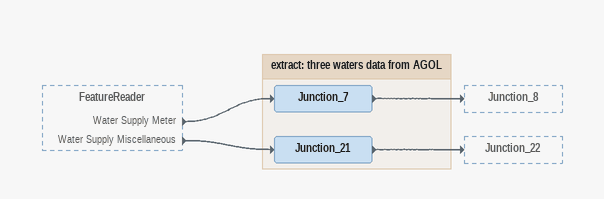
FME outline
FeatureReader [outside]
    Water Supply Meter -> Junction_7
    Water Supply Miscellaneous -> Junction_21

Bookmark: extract: three waters data from AGOL
Junction_7
    -> Junction_8
Junction_21
    -> Junction_22
